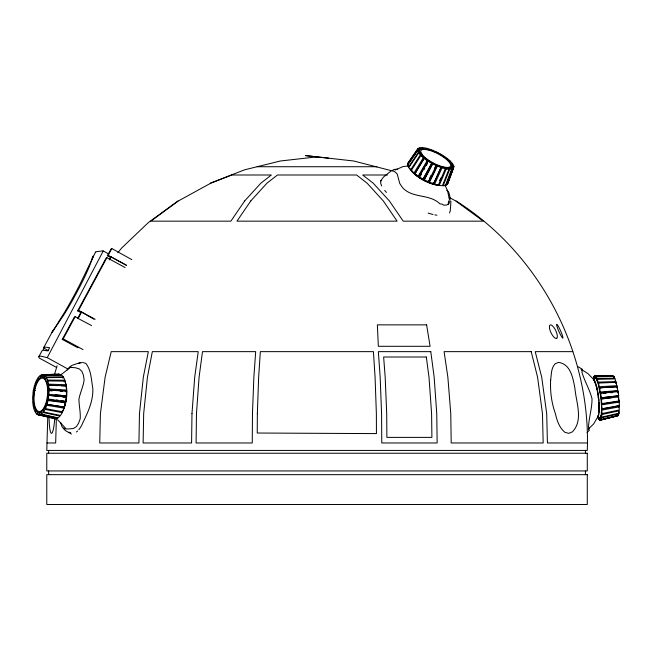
<?xml version="1.0" encoding="UTF-8"?>
<svg xmlns="http://www.w3.org/2000/svg" width="652" height="652" viewBox="0 0 652 652"><rect width="100%" height="100%" fill="white"/><g stroke="black" fill="none" stroke-linecap="round" stroke-linejoin="round"><path stroke-width="0.98" d="M610.973 407.125L601.6 408.828L601.983 413.612L619.294 409.978L618.935 405.609L611.91 406.962M49.03 390.1L48.933 394.183L48.036 394.256L66.374 395.788L66.512 391.257L49.03 390.1L48.134 390.63L52.184 390.89M47.767 416.636L46.781 450.434L587.289 450.434C591.03 351.493 539.717 253.913 456.082 200.922M56.357 418.666L55.673 442.977L47.001 442.977M448.56 200.963L448.217 204.589M66.374 395.788L65.461 395.862L65.387 397.304L63.114 396.775M598.243 383.678L597.387 379.268L615.146 378.926L616.124 383.824L616.246 382.341L598.593 383.042L598.471 384.566M450.939 201.24L450.287 210.792L449.554 212.959M66.52 396.652L66.015 400.491M39.519 412.814L39.364 415.039L41.043 414.403L57.661 418.193L55.803 418.804L37.311 414.517L37.694 412.349M42.111 376.848L42.274 374.623L59.022 374.199L57.441 374.664M598.878 412.586L598.878 401.893M601.926 414.485L601.584 417.174L618.935 413.197L619.261 410.825L601.926 414.485L601.462 412.797M380.955 180.474L380.67 183.375L381.689 185.983M53.545 418.234L55.298 418.812L38.908 414.965L39.112 412.765M42.527 376.897L42.722 374.696L59.528 374.191L61.288 374.77L44.328 375.144L42.722 374.696M66.268 397.052L47.93 395.291L66.268 397.052L65.648 401.583L47.457 398.926M35.33 390.377L33.35 390.23L32.828 394.338L33.7 394.37M48.281 399.431L48.81 395.324M417.712 148.958L407.834 163.293L407.565 164.728L417.541 150.286L417.712 148.958L419.692 150.001M453.816 166.553L447.484 184.19L453.637 167.89L453.816 166.553L451.836 165.673M43.937 377.312L44.328 375.144M65.885 401.306L63.709 408.543M598.593 383.042L599.286 387.818L616.841 386.799L616.246 382.341M41.663 415.259L36.911 414.15L37.327 412.04M44.303 377.622L44.727 375.511L61.744 375.096L63.285 376.823L62.885 378.168M65.42 402.806L48.044 400.515L47.254 399.92L64.638 402.186L65.42 402.806L64.369 407.035L47.115 404.37L46.422 403.319M599.49 388.861L599.726 387.826L617.265 386.677L617.982 393.05M598.308 415.348L598.65 413.906M47.115 404.37L48.044 400.515M67.221 369.937L67.433 369.065L71.867 365.397L80.473 362.471M601.046 415.756L601.462 417.777L600.899 419.423L618.316 415.226L618.838 413.808L618.43 411.836M61.109 406.644L63.383 406.995L46.129 404.199L46.781 405.324L64.026 408.128L62.608 411.771L45.526 408.657L45.004 407.141M593.752 380.157L595.015 377.834C595.553 374.297 593.1 376.155 594.42 378.404M54.54 374.346L57.099 365.756M36.08 410.695L35.501 412.659L36.911 414.15M45.55 378.967L46.137 377.003L44.727 375.511M35.778 410.132L35.175 412.023L34.051 409.578L34.792 407.956M45.852 379.529L46.463 377.638L63.668 377.451L64.882 380.222L64.124 381.885M453.36 168.143L447.264 184.516L445.935 185.38L452.227 168.974L453.36 168.143L451.428 167.091M45.526 408.657L46.781 405.324M451.714 169.072L445.43 185.535L443.14 185.779L449.693 169.333L451.714 169.072L449.953 167.906M448.772 179.447L453.816 166.17L453.026 164.418L451.135 163.774M447.5 168.086L448.959 169.267L442.39 185.763L439.285 185.355L446.204 168.95L445.047 167.792M108.599 253.93L103.032 250.816L95.657 251.811L81.981 280.124A42.918 4.083 -61.8 0 1 73.546 296.505A42.918 4.083 -61.8 0 1 64.581 312.259L59.316 320.694M61.614 411.33L62.184 412.667L60.497 415.463L43.611 412.007L43.309 410.116M444.248 167.605L445.308 168.729L438.34 185.16L434.639 184.141L432.985 182.804L433.564 183.782L441.005 167.482L440.402 166.488M439.611 180.653L440.752 178.012M434.639 184.141L441.999 167.849L441.306 166.814L433.93 183.082M46.838 381.705L47.588 380.083L46.463 377.638M429.521 182.218L437.362 166.105L437.174 165.258L429.334 181.354L429.521 182.218L433.564 183.782M429.366 178.827L431.086 175.331M434.517 168.33L436.237 164.834L436.327 165.624L428.388 181.721L424.273 179.724L432.944 163.244L424.273 179.724M34.58 407.19L33.822 408.714L33.056 405.495L33.912 404.322M47.058 382.471L47.816 380.939L65.167 381.11L65.974 384.729L65.102 385.927L61.361 385.788M52.649 331.126L53.79 329.488L52.03 332.357L63.912 314.81A43.056 4.336 -61.4 0 0 72.796 299.79L78.892 288.526A43.056 4.336 -61.4 0 0 86.39 273.302A43.423 4.377 -61.4 0 0 89.911 265.095L93.317 256.097L92.005 258.445M103.203 251.053L47.246 357.63L40.367 356.065L38.737 356.823L39.405 358.135L56.724 367.541M599.726 387.826L600.199 392.651L617.656 391.11M423.156 179.121L432.04 162.739L423.156 179.121L419.26 176.814L428.062 161.207L428.902 160.897M77.987 347.809L62.258 339.415L74.238 317.206L75.176 316.66L78.346 318.388M93.904 319.187L81.557 312.145L80.832 312.585L77.653 310.857L106.089 258.135L106.895 257.654L125.062 267.516M126.203 265.242L111.28 257.035L110.547 257.483L107.376 255.755L111.199 248.811L111.802 248.534L131.81 259.626M62.258 339.415L63.236 338.853L75.176 316.66M77.653 310.857L78.582 310.319L106.895 257.654M107.376 255.755L108.175 255.274L111.802 248.534M77.841 318.135L80.832 312.585M110.547 257.483L109.267 259.863L111.28 257.035M81.557 312.145L78.142 318.486L91.549 325.568M38.737 356.823L42.437 350.148L47.881 350.89L49.601 347.712L44.149 346.978L44.051 348.315L48.378 350.662M43.733 347.589L52.804 330.833M43.342 349.619L44.051 348.315M420.589 175.657L421.534 173.978M423.89 169.773L424.827 168.086M418.242 176.146L427.174 160.596L428.087 160.351L419.163 175.91L418.242 176.146L414.819 173.693L424.036 158.379L425.316 158.387M426.204 165.657L427.549 163.277M438.405 153.603L438.739 153.008L435.023 151.223L435.112 152.014M43.611 412.007L45.118 409.415L44.646 407.842M598.259 416.041L593.638 423.939L588.52 428.894M415.3 173.082L424.648 157.825L423.311 157.768L420.809 155.559L411.249 170.579L413.963 173.016L415.3 173.082L416.514 171.069M413.963 173.016L423.311 157.768M421.958 155.347L420.296 154.98L410.621 169.927L408.796 167.678L418.584 152.935L420.467 153.538M417.533 150.677L418.323 152.429L408.437 167.099L407.639 165.192L417.533 150.677L419.529 151.533M409.391 162.095L411.102 159.585M413.392 156.244L415.683 152.894M420.939 149.039L419.122 147.874L417.989 148.705L408.062 162.967L409.138 162.201M600.362 393.775L600.696 393.303L618.145 391.64L618.683 395.748L600.924 397.85L618.683 395.748M617.819 392.096L618.145 391.64M380.629 181.036L383.449 177.083L391.013 171.02M424.705 176.513L423.319 178.452L424.623 179.113M47.816 380.939L48.574 384.167L47.718 385.34L57.62 385.642M420.32 173.864L418.894 175.755L420.116 176.496L419.26 176.814M617.949 414.126L618.169 415.577L600.093 420.198L599.726 418.046M597.591 416.22L598.08 415.601M439.309 154.108L439.733 153.57L443.287 155.641L442.447 155.95M33.798 403.401L32.942 404.468L32.6 400.687L33.505 400.043M47.832 386.261L48.688 385.193L66.137 385.821L66.48 390.035L65.559 390.695L48.126 389.619L49.03 388.975L66.48 390.035M117.825 252.764L121.574 248.11L148.24 222.682L177.988 200.922M577.729 366.497L582.269 369.211L581.519 369.977L582.236 371.249L581.943 372.178C584.616 381.404 589.758 389.497 592.04 398.926C592.024 408.617 588.911 417.688 588.471 427.288L588.976 428.128L588.577 429.529L589.481 430.092L587.085 432.472M43.162 412.512L60.008 416.098L58.183 417.859L41.508 414.183L43.162 412.512L42.902 410.597M61.337 374.452L70.897 367.06M33.505 399.032L32.608 399.562L32.698 395.479L33.594 395.405M618.169 415.577L599.979 420.214M395.079 170.042L403.017 166.594L408.755 165.893M210.294 183.196L244.63 169.813L280.409 160.987L317.035 156.879M42.274 374.623L40.587 375.259L40.62 377.386M78.387 363.612L82.445 362.373M443.262 156.496L444.175 156.252L447.313 158.469L446.033 158.46M598.732 417.386L598.878 419.489L599.75 420.19L617.289 415.992M601.462 417.777L618.838 413.808M69.324 367.231L75.51 367.761L79.308 368.902L81.924 371.412L83.391 375.136L84.132 379.863C83.293 386.465 80.294 392.398 78.941 399C78.949 405.748 80.693 412.162 80.204 418.796L78.542 423.278L76.357 426.636L73.293 428.568C69.503 428.551 63.513 430.548 61.695 426.049L60.563 422.366M602.081 410.059L619.4 406.815M602.073 408.983L619.376 405.805L619.253 402.064L618.805 401.379L601.454 404.11L602.073 408.983L601.617 407.907M601.918 404.81L619.253 402.064M601.405 403.05L601.837 403.604L619.164 400.947L618.422 396.775M611.372 397.671L601.03 398.983L618.821 396.889M603.19 393.498L606.018 393.229M610.737 392.765L612.758 392.577M600.508 392.08L617.966 390.548M599.49 386.726L617.053 385.715M397.622 169.227C396.041 169.398 392.748 168.884 392.659 170.897L394.574 171.533L397.182 173.921L399.749 183.465L402.488 187.556C412.602 198.811 429.375 193.489 439.961 203.856L442.423 204.239L443.702 205.168L446.807 204.989L448.804 203.831C450.948 200.197 450.019 195.698 448.576 191.998L446.628 190.213M598.34 382.129L616.01 381.567M41.565 375.226L44.491 375.153M596.173 376.774L597.118 378.616L614.909 378.396L614.054 376.66L596.173 376.774L596.303 378.934M46.137 377.003L63.285 376.823M328.698 158.191L305.364 155.575L353.653 160.987L392.219 170.897M257.157 166.725L376.913 166.725M387.369 174.997L362.708 174.997L373.221 183.196L389.374 200.922L403.213 221.158L483.287 221.158L455.618 200.922L449.505 197.564M572.774 351.648L535.227 351.648L541.714 377.215L546.694 413.596L547.427 442.977L587.069 442.977M595.284 377.989L595.048 375.723L613.027 375.707L613.825 376.416L613.923 377.826M595.048 375.723L595.92 376.424L613.825 376.416M594.82 375.691L612.831 375.764M47.588 380.083L64.882 380.222M595.015 377.834L596.001 378.413L598.186 383.433L600.891 397.541L603.222 397.573M48.574 384.167L65.974 384.729M600.158 392.349L602.513 392.439M446.702 159.023L448.038 159.08L450.548 161.288L448.91 160.971M600.027 387.581L601.609 387.663M60.286 391.412L62.315 391.542M55.151 394.9L65.461 395.862M446.204 168.95L448.959 169.267M56.406 400.043L58.272 400.271M61.076 400.613L63.88 400.947M51.003 399.366L52.771 399.594M438.095 185.217C428.03 183.367 417.891 178.452 411.388 170.4M45.118 409.415L62.184 412.667M420.809 155.559L422.439 155.877M449.391 161.5L451.054 161.867L452.765 163.913L450.882 163.31M46.422 416.359L50.228 417.247M441.999 167.849L445.308 168.729M62.356 401.901L64.589 402.496L64.809 401.061L65.648 401.583M37.311 414.517L38.908 414.965M83.301 362.634L85.877 363.433C91.329 370.32 91.313 380.01 92.804 388.356C93.366 400.507 88.24 411.632 83.097 422.211A38.15 14.588 -88.2 0 1 78.81 429.717M68.941 432.194L70.791 432.781M418.323 152.429L420.214 153.073M437.362 166.105L441.005 167.482M593.336 380.287L593.964 380.532M429.334 181.354L428.315 180.946L428.388 181.721M451.82 165.315L453.816 166.17M417.541 150.286L419.513 151.166M432.61 163.839L436.327 165.624M451.657 166.847L453.637 167.89M108.175 255.274L126.529 265.242M78.582 310.319L95.135 319.301M63.236 338.853L83 349.586M67.889 368.999L47.246 357.63M417.989 148.705L419.921 149.756M428.062 161.207L431.616 163.277M71.41 434.093L65.306 430.524L63.179 428.225M414.949 173.962L416.62 174.948M581.103 369.301L588.055 373.677L594.265 380.124M33.35 390.23L34.173 390.735M450.41 167.808L452.227 168.974M421.396 148.933L419.643 147.776L421.657 147.515L423.197 148.713M424.036 158.379L427.174 160.596M34.385 389.741L33.594 389.146L34.515 385.291L35.208 386.343M448.152 168.126L449.693 169.333M423.849 148.762L422.39 147.58L425.145 147.898L426.302 149.055M95.762 252.634L95.355 252.259M65.746 428.413L57.547 419.643M427.109 149.243L426.041 148.118L429.35 148.998L430.043 150.033M384.704 190.408L386.449 192.421M418.584 152.935L420.296 154.98M618.732 400.369L619.164 400.947M430.948 150.351L430.344 149.357L433.987 150.742L434.175 151.59M35.51 385.462L34.849 384.338L36.104 380.996L36.626 382.52M63.383 406.995L64.026 408.128M444.949 185.095L447.541 190.588L449.277 199.243M615.146 380.784L615.358 381.265M597.68 417.288L598.626 419.13L598.503 416.97L599.783 418.079L601.209 415.177L601.617 407.655L600.891 397.541M594.926 382.088L596.865 388.315L598.699 400.238M36.993 381.819L36.512 380.246L38.02 377.655L38.329 379.545M601.535 412.088L601.983 413.612M616.499 385.275L616.841 386.799M617.036 387.687L617.224 388.535M601.177 415.3L601.584 417.174M618.528 411.29L618.935 413.197M593.613 379.48L593.899 376.481L594.241 378.576M65.811 384.892L66.145 386.75M600.557 417.329L600.899 419.423M600.378 417.5L600.72 419.725M600.696 393.303L601.307 397.834M617.346 390.646L617.607 392.398M38.737 379.065L38.476 377.149L40.122 375.479L40.196 377.606M618.3 395.731L618.87 402.341M599.514 417.916L599.75 420.19M601.446 399.097L601.837 403.604M618.072 395.764L618.243 397.508M48.688 385.193L49.03 388.975M595.92 376.424L596.067 378.527M65.559 390.695L65.624 391.77M614.054 376.66L614.135 378.07M66.585 390.426L66.659 392.007M41.435 412.048L41.508 414.183M618.935 405.609L618.952 406.481M41.011 412.276L41.043 414.403M597.118 378.616L597.15 380.507M597.387 379.268L597.387 381.175M585.423 450.434L585.423 453.23M585.423 470.94L585.423 474.664M48.647 450.434L48.647 453.23M48.647 470.94L48.647 474.664M77.612 430.996A38.15 14.588 -88.2 0 1 76.39 431.999M436.905 215.201A37.229 13.456 30.3 0 1 434.884 214.867M433.042 214.467A37.229 13.456 30.3 0 1 428.103 213.082M54.833 417.891A23.496 3.064 -88.3 0 1 51.443 433.344A23.496 3.064 -88.3 0 1 49.055 416.93M65.836 401.282A17.954 7.107 -84.2 0 1 64.768 405.601M64.344 380.312A18.721 7.408 -84.2 0 1 61.63 412.602M59.234 320.857A43.7 2.037 -61.7 0 1 53.725 329.602M433.824 184.296A17.954 5.501 27.6 0 1 431.877 183.701M429.423 182.804A17.954 5.501 27.6 0 1 427.745 182.104M425.218 180.914A17.954 5.501 27.6 0 1 419.57 177.694M417.394 176.195A17.954 5.501 27.6 0 1 411.461 170.408M439.277 185.396A18.721 5.738 27.6 0 1 421.925 179.284A18.721 5.738 27.6 0 1 410.059 168.615M594.257 381.07A17.954 3.121 83.2 0 1 595.219 382.944M596.197 385.862A17.954 3.121 83.2 0 1 597.11 389.619M597.607 392.17A17.954 3.121 83.2 0 1 597.908 393.955M598.3 396.718A17.954 3.121 83.2 0 1 598.715 400.442M598.927 403.189A17.954 3.121 83.2 0 1 598.992 411.078M618.422 399.26A16.773 2.91 83.2 0 1 618.585 401.771M618.658 405.242A16.773 2.91 83.2 0 1 618.626 406.962M593.336 379.382A18.721 3.252 83.2 0 1 598.723 398.38A18.721 3.252 83.2 0 1 597.468 416.571M252.463 413.596L252.259 442.977L196.089 442.977L196.472 413.596L199.088 377.215L202.495 351.648L255.69 351.648L253.864 377.215L252.463 413.596M257.353 413.596L257.23 433.026L376.44 433.596L376.367 413.596L375.079 377.215L373.409 351.648L260.335 351.648L258.648 377.215L257.353 413.596M191.981 413.596L191.582 442.977L143.122 442.977L143.676 413.596L147.433 377.215L152.332 351.648L198.224 351.648L194.695 377.215L191.981 413.596M550.647 380.092C550.019 391.428 551.551 402.895 555.382 413.596C556.947 420.45 559.269 427.777 564.966 432.333L568.723 433.36L572.407 431.86C583.654 420.23 576.05 402.202 574.917 388.331C573.01 378.429 570.818 364.06 558.544 362.382L555.194 363.743C550.932 368.16 551.494 374.492 550.647 380.092M139.471 413.596L138.909 442.977L99.732 442.977L100.416 413.596L105.119 377.215L111.231 351.648L148.338 351.648L143.318 377.215L139.471 413.596M34.279 393.58L34.01 397.932A16.773 6.634 -84.2 0 0 42.999 409.187A16.773 6.634 -84.2 0 0 46.137 381.901A16.773 6.634 -84.2 0 0 34.996 389.309L34.279 393.58M33.977 391.681C33.407 398.584 32.241 407.614 38.052 412.651L39.911 412.855C49.576 405.194 51.418 386.506 43.586 377.011L41.72 376.807C36.251 379.407 35.175 386.351 33.977 391.681M244.687 200.922L230.857 221.158L150.783 221.158L178.444 200.922L210.759 183.196L231.794 174.997L271.362 174.997L260.849 183.196L244.687 200.922M250.792 200.922L236.961 221.158L397.109 221.158L383.278 200.922L367.125 183.196L356.603 174.997L277.467 174.997L266.945 183.196L250.792 200.922M420.507 149.137L419.472 150.229L419.546 151.883C426.269 161.451 439.041 168.591 450.842 167.711L451.877 166.619L451.803 164.964C445.08 155.388 432.309 148.257 420.507 149.137M556.792 338.258L556.148 338.486A7.457 2.608 64.4 0 1 549.603 328.779A7.457 2.608 64.4 0 1 553.768 327.288A7.457 2.608 64.4 0 1 556.792 338.258M426.612 324.859L377.361 324.859L378.347 346.293L430.076 346.293L426.612 324.859M430.785 351.648L378.347 351.648L380.165 377.215L381.567 413.596L381.77 442.977L437.142 442.977L436.758 413.596L434.167 377.215L430.785 351.648M531.209 351.648L444.093 351.648L447.867 377.215L450.768 413.596L451.192 442.977L543.181 442.977L542.464 413.596L537.574 377.215L531.209 351.648M426.327 357.011L383.637 357.011L385.193 377.215L386.701 413.596L386.88 437.386L431.901 437.386L431.591 413.596L429 377.215L426.327 357.011M587.289 453.23L46.781 453.23L46.781 470.94L587.289 470.94L587.289 453.23M587.289 474.664L46.781 474.664L46.781 504.485L587.289 504.485L587.289 474.664M562.782 337.956L562.472 337.826A7.457 0.888 66 0 1 558.935 331.509L558.177 329.741A7.457 0.888 66 0 1 556.906 324.378A7.457 0.888 66 0 1 560.826 331.379A7.457 0.888 66 0 1 562.782 337.956M422.529 155.143L420.621 151.386A16.773 5.143 27.6 0 1 441.021 155.543A16.773 5.143 27.6 0 1 447.068 167.434A16.773 5.143 27.6 0 1 422.529 155.143"/></g></svg>
